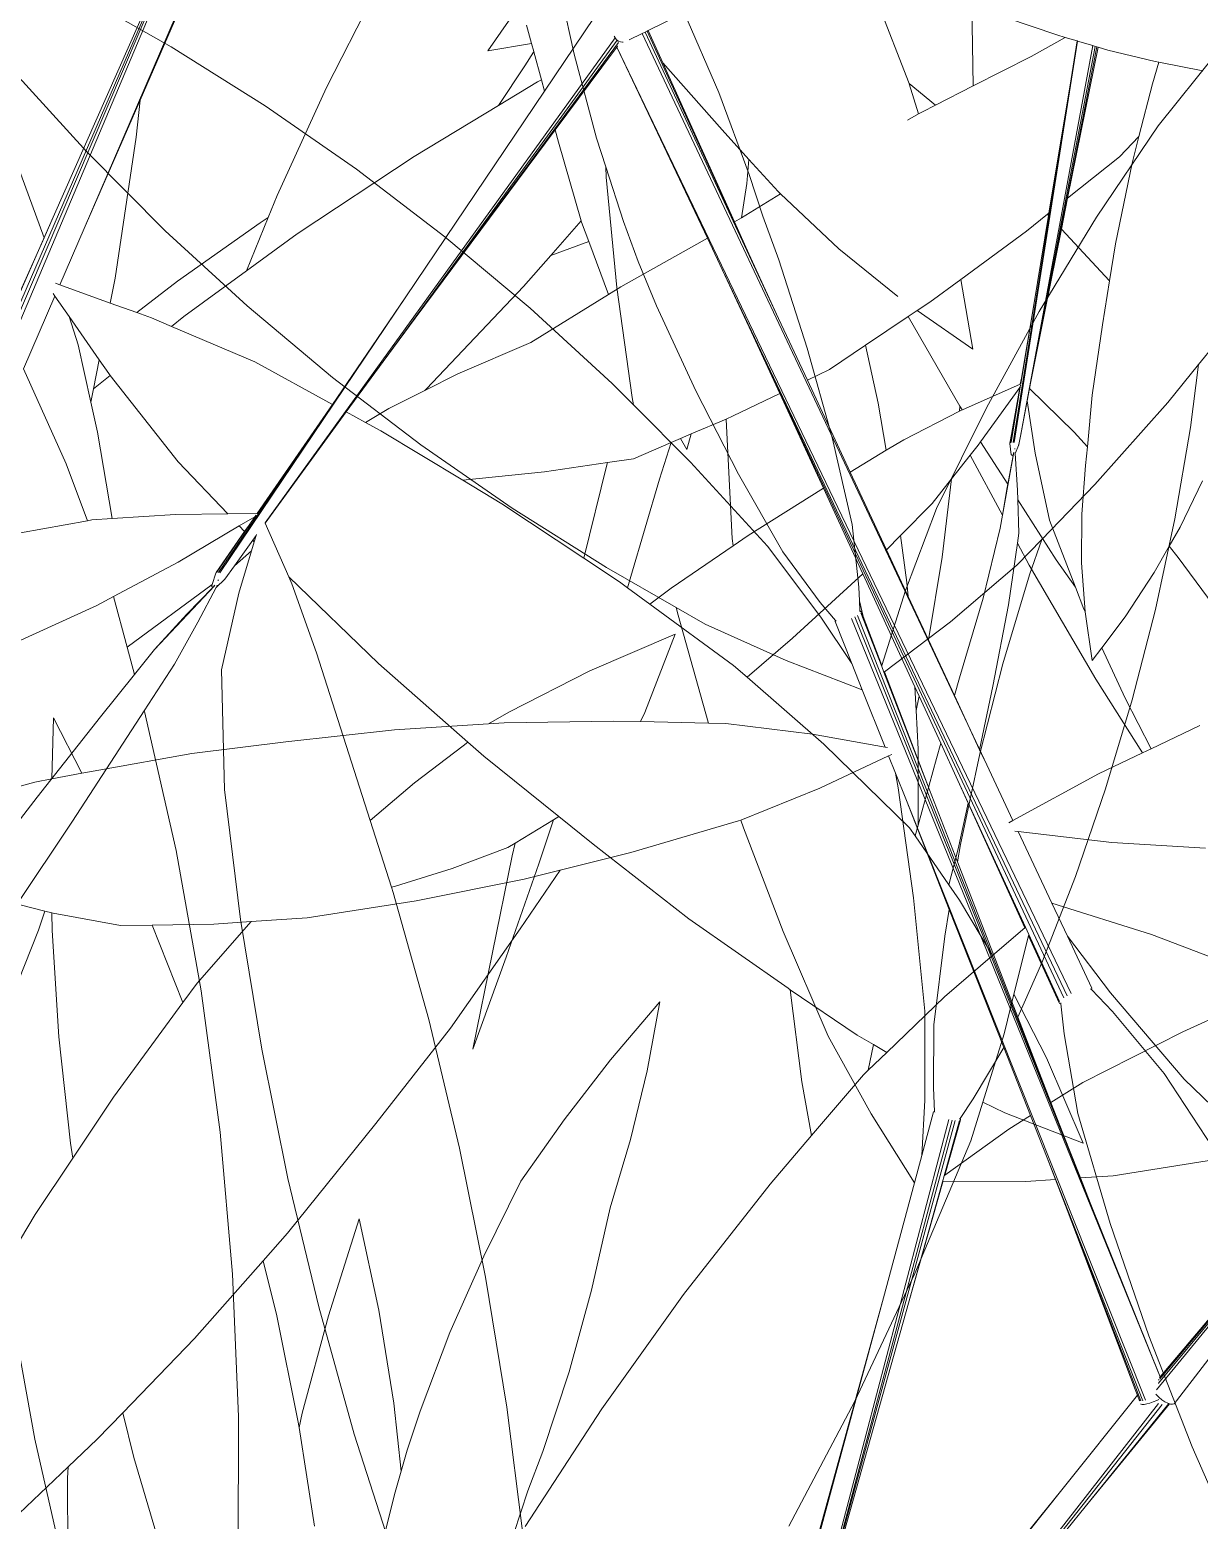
# Model space of a CAD drawing. Header units: millimetres. Extents: x 18 to 174501, y 22 to 24571.
# Drawn here: x 22195.8 to 22358.1, y 13238.7 to 13445.6 of the extents above; entities that cross this region are included whole.
import ezdxf

# ---------------------------------------------------------------- set-up
doc = ezdxf.new("R2010")
doc.units = ezdxf.units.MM
doc.header["$MEASUREMENT"] = 0
doc.layers.add('Edges', color=7, linetype='Continuous', lineweight=18)

# ---------------------------------------------------------------- blocks, each defined once
blk = doc.blocks.new('BAMBOOPLAN')
at = {"layer": 'Edges'}
for p, q in [((-1.2841, 12.5703), (-1.3467, 12.3961)), ((-1.3467, 12.3961), (-1.4028, 12.1847)), ((-2.5775, 12.3004), (-2.4877, 12.1529)), ((-2.3097, 12.303), (-2.1917, 12.1742)), ((-1.4028, 12.1847), (-1.4492, 11.9711)), ((-2.4877, 12.1529), (-2.3914, 12.0096)), ((-2.1917, 12.1742), (-2.0815, 12.0402)), ((-1.0751, 12.0874), (-1.1162, 11.9745)), ((-2.0815, 12.0402), (-2.0293, 11.9708)), ((-2.3914, 12.0096), (-2.3554, 11.9617)), ((-1.1162, 11.9745), (-1.1494, 11.8832)), ((-1.1162, 11.9745), (-1.0908, 11.8513)), ((-3.4647, 11.9458), (-3.2482, 11.9056)), ((-2.3554, 11.9617), (-2.3478, 11.9429)), ((-2.3554, 11.9617), (-2.287, 11.8708)), ((-2.0293, 11.9708), (-1.971, 11.8994)), ((-1.4492, 11.9711), (-1.4858, 11.7558)), ((-2.3478, 11.9429), (-2.2568, 11.7425)), ((-3.2482, 11.9056), (-3.0336, 11.8556)), ((-1.971, 11.8994), (-1.8604, 11.752)), ((-2.287, 11.8708), (-2.2332, 11.8054)), ((-1.1494, 11.8832), (-1.2329, 11.6828)), ((-3.0336, 11.8556), (-2.8212, 11.7958)), ((-1.0908, 11.8513), (-1.0609, 11.6698)), ((-2.2332, 11.8054), (-2.1702, 11.734)), ((-2.8212, 11.7958), (-2.6117, 11.7264)), ((-3.531, 11.7596), (-3.338, 11.6539)), ((-2.2568, 11.7425), (-2.1566, 11.5461)), ((-1.8604, 11.752), (-1.756, 11.6006)), ((-1.4858, 11.7558), (-1.514, 11.535)), ((-2.6117, 11.7264), (-2.4055, 11.6476)), ((-2.1702, 11.734), (-2.0416, 11.5999)), ((-1.2329, 11.6828), (-1.297, 11.545)), ((-3.338, 11.6539), (-3.14, 11.5569)), ((-1.0609, 11.6698), (-1.0385, 11.487)), ((-2.4055, 11.6476), (-2.2032, 11.5597)), ((-2.0416, 11.5999), (-1.9079, 11.4714)), ((-1.756, 11.6006), (-1.6621, 11.4502)), ((-3.14, 11.5569), (-2.9377, 11.4689)), ((-2.2032, 11.5597), (-2.1492, 11.5332)), ((-2.1566, 11.5461), (-2.1492, 11.5332)), ((-2.1492, 11.5332), (-2.0053, 11.4627)), ((-1.514, 11.535), (-1.5192, 11.3616)), ((-1.297, 11.545), (-1.3269, 11.4809)), ((-1.297, 11.545), (-1.297, 11.471)), ((-1.3269, 11.4809), (-1.4149, 11.3314)), ((-1.0385, 11.487), (-1.0234, 11.3032)), ((-2.9377, 11.4689), (-2.7316, 11.3901)), ((-2.0053, 11.4627), (-1.8066, 11.3549)), ((-1.9079, 11.4714), (-1.7745, 11.3546)), ((-1.6621, 11.4502), (-1.6088, 11.3371)), ((-1.297, 11.471), (-1.2894, 11.2868)), ((-2.7316, 11.3901), (-2.522, 11.3207)), ((-1.8066, 11.3549), (-1.6606, 11.2564)), ((-1.7745, 11.3546), (-1.6714, 11.2838)), ((-1.5192, 11.3616), (-1.515, 11.2054)), ((-1.6088, 11.3371), (-1.5989, 11.3121)), ((-1.4149, 11.3314), (-1.5062, 11.195)), ((-2.522, 11.3207), (-2.3097, 11.261)), ((-1.5989, 11.3121), (-1.5817, 11.2849)), ((-1.5989, 11.3121), (-1.5915, 11.2937)), ((-1.0234, 11.3032), (-1.0158, 11.119)), ((-1.6714, 11.2838), (-1.6311, 11.2596)), ((-0.5329, 10.0512), (-1.6024, 11.274)), ((-0.7768, 10.3326), (-1.5974, 11.2788)), ((-0.852, 10.4202), (-1.5932, 11.2834)), ((-1.5895, 11.2937), (-1.5915, 11.2937)), ((-1.5915, 11.2937), (-1.5908, 11.2919)), ((-1.5883, 11.2927), (-1.5895, 11.2937)), ((-1.5885, 11.2906), (-1.5149, 11.2036)), ((-1.5883, 11.2927), (-1.5817, 11.2849)), ((-1.5817, 11.2849), (-1.515, 11.2054)), ((-1.2894, 11.2868), (-1.2743, 11.103)), ((-2.3097, 11.261), (-2.095, 11.2109)), ((-1.6606, 11.2564), (-1.5731, 11.1898)), ((-1.6313, 11.2574), (-1.6311, 11.2596)), ((-1.6313, 11.2574), (-1.5731, 11.1898)), ((-1.6311, 11.2596), (-1.6296, 11.2588)), ((-2.095, 11.2109), (-1.9382, 11.1811)), ((-1.9382, 11.1811), (-1.9298, 11.1677)), ((-1.9382, 11.1811), (-1.873, 11.1687)), ((-1.5731, 11.1898), (-1.5363, 11.1472)), ((-1.515, 11.2054), (-1.5149, 11.2036)), ((-1.5149, 11.2036), (-1.5068, 11.1941)), ((-1.5062, 11.195), (-1.5068, 11.1941)), ((-1.5068, 11.1941), (-1.3454, 11.0032)), ((-1.5062, 11.195), (-1.3454, 11.0032)), ((-1.9298, 11.1677), (-1.8037, 10.9865)), ((-1.873, 11.1687), (-1.6976, 11.1526)), ((-1.6976, 11.1526), (-1.5363, 11.1472)), ((-1.5363, 11.1472), (-1.4564, 11.0545)), ((-1.923, 11.1304), (-2.0591, 11.0063)), ((-1.923, 11.1304), (-1.9293, 10.9638)), ((-1.0158, 11.119), (-1.0156, 10.9347)), ((-1.2743, 11.103), (-1.2518, 10.9202)), ((-1.7703, 10.9953), (-1.6007, 11.0319)), ((-1.6007, 11.0319), (-1.4564, 11.0545)), ((-1.5522, 10.9349), (-1.4441, 11.0402)), ((-1.4564, 11.0545), (-1.4515, 11.0553)), ((-1.4441, 11.0402), (-1.439, 11.0451)), ((-1.4441, 11.0402), (-1.42, 11.0123)), ((-2.0591, 11.0063), (-2.1846, 10.8766)), ((-1.42, 11.0123), (-1.4053, 10.9864)), ((-1.42, 11.0123), (-1.3819, 10.9681)), ((-1.3454, 11.0032), (-1.2462, 10.8861)), ((-1.9316, 10.9438), (-1.8026, 10.985)), ((-1.8037, 10.9865), (-1.8026, 10.985)), ((-1.8026, 10.985), (-1.7703, 10.9953)), ((-1.4053, 10.9864), (-1.3051, 10.7901)), ((-1.9824, 10.9275), (-1.9316, 10.9438)), ((-1.9293, 10.9638), (-1.9316, 10.9438)), ((-1.3819, 10.9681), (-1.2306, 10.7911)), ((-1.3819, 10.9681), (-0.5455, 9.9979)), ((-2.1863, 10.853), (-1.9824, 10.9275)), ((-1.6796, 10.8242), (-1.5522, 10.9349)), ((-1.2518, 10.9202), (-1.2462, 10.8861)), ((-1.0156, 10.9347), (-1.0229, 10.751)), ((-1.2462, 10.8861), (-1.0329, 10.634)), ((-0.2064, 10.9065), (-0.5314, 10.0245)), ((-2.1846, 10.8766), (-2.2147, 10.8411)), ((-2.2147, 10.8411), (-2.1863, 10.853)), ((-0.5552, 10.8634), (-0.7136, 10.7131)), ((-2.3868, 10.7692), (-2.2147, 10.8411)), ((-1.8646, 10.6921), (-1.6832, 10.8211)), ((-1.6832, 10.8211), (-1.6796, 10.8242)), ((-1.6796, 10.8242), (-1.6697, 10.8113)), ((-1.6697, 10.8113), (-1.5279, 10.6425)), ((-2.5834, 10.6763), (-2.3868, 10.7692)), ((-1.3051, 10.7901), (-1.2108, 10.5847)), ((-1.2306, 10.7911), (-1.222, 10.7387)), ((-1.2306, 10.7911), (-1.0394, 10.5675)), ((-1.222, 10.7387), (-1.1853, 10.5652)), ((-1.0229, 10.751), (-1.0329, 10.634)), ((-0.7136, 10.7131), (-0.8686, 10.5533)), ((-2.7518, 10.5937), (-2.5834, 10.6763)), ((-1.9858, 10.6133), (-1.8646, 10.6921)), ((-1.5279, 10.6425), (-1.3756, 10.4755)), ((-1.0329, 10.634), (-0.9152, 10.4949)), ((-0.315, 10.617), (-0.5317, 10.0385)), ((-2.9156, 10.5026), (-2.7518, 10.5937)), ((-2.0477, 10.573), (-1.9858, 10.6133)), ((-1.9858, 10.6133), (-2.023, 10.4771)), ((-1.2108, 10.5847), (-1.153, 10.4183)), ((-3.0343, 10.5714), (-2.9453, 10.4856)), ((-3.0343, 10.5714), (-2.998, 10.4555)), ((-2.2361, 10.4623), (-2.0477, 10.573)), ((-1.1853, 10.5652), (-1.1453, 10.4468)), ((-1.0394, 10.5675), (-1.0632, 10.4518)), ((-1.0394, 10.5675), (-0.9452, 10.4573)), ((-0.8686, 10.5533), (-0.9152, 10.4949)), ((-0.5323, 10.0474), (-0.3447, 10.539)), ((-0.5188, 10.0877), (-0.3447, 10.539)), ((-2.9453, 10.4856), (-2.9156, 10.5026)), ((-0.5551, 10.5029), (-0.7514, 10.3978)), ((-0.4869, 10.0167), (-0.3221, 10.511)), ((-2.998, 10.4555), (-2.9453, 10.4856)), ((-2.023, 10.4771), (-2.0892, 10.2461)), ((-1.3756, 10.4755), (-1.2449, 10.3575)), ((-0.9152, 10.4949), (-0.852, 10.4202)), ((-3.1343, 10.366), (-3.0276, 10.4385)), ((-3.0276, 10.4385), (-2.998, 10.4555)), ((-2.4295, 10.3602), (-2.2361, 10.4623)), ((-1.1453, 10.4468), (-1.1275, 10.4032)), ((-1.0632, 10.4518), (-1.0754, 10.4067)), ((-0.9452, 10.4573), (-0.9769, 10.4177)), ((-0.9452, 10.4573), (-0.8866, 10.3888)), ((-1.7134, 10.431), (-1.7683, 10.2902)), ((-1.7134, 10.431), (-1.6929, 10.2935)), ((-1.153, 10.4183), (-1.123, 10.3125)), ((-0.9769, 10.4177), (-1.0671, 10.2901)), ((-0.8113, 10.3728), (-0.852, 10.4202)), ((-1.1291, 10.4015), (-1.1275, 10.4032)), ((-1.1291, 10.4015), (-1.123, 10.3125)), ((-1.1275, 10.4032), (-1.1269, 10.4016)), ((-0.9804, 8.8667), (-1.0959, 10.3975)), ((-1, 9.1491), (-1.089, 10.3983)), ((-1.0077, 9.2642), (-1.0829, 10.3995)), ((-1.0754, 10.4067), (-1.0759, 10.4048)), ((-1.0738, 10.4055), (-1.0754, 10.4067)), ((-1.0749, 10.4025), (-1.0681, 10.2887)), ((-1.0734, 10.404), (-1.0738, 10.4055)), ((-1.0734, 10.404), (-1.0671, 10.2901)), ((-0.857, 10.3537), (-0.8866, 10.3888)), ((-0.8866, 10.3888), (-0.5501, 9.9953)), ((-0.7514, 10.3978), (-0.8113, 10.3728)), ((-2.5319, 10.3169), (-2.4295, 10.3602)), ((-1.2449, 10.3575), (-1.1191, 10.2564)), ((-0.857, 10.3537), (-0.9115, 10.331)), ((-0.8156, 10.3045), (-0.857, 10.3537)), ((-0.7768, 10.3326), (-0.8113, 10.3728)), ((-0.9115, 10.331), (-1.0664, 10.2766)), ((-0.5329, 10.0513), (-0.7768, 10.3326)), ((-2.6001, 10.2881), (-2.5319, 10.3169)), ((-2.5319, 10.3169), (-2.5932, 10.1665)), ((-1.7683, 10.2902), (-1.8166, 10.148)), ((-1.6929, 10.2935), (-1.6797, 10.154)), ((-1.123, 10.3125), (-1.1191, 10.2564)), ((-1.0671, 10.2901), (-1.0681, 10.2887)), ((-0.5538, 9.9938), (-0.8156, 10.3045)), ((-0.5715, 10.0119), (-0.8156, 10.3045)), ((-2.7154, 10.2464), (-2.6001, 10.2881)), ((-1.0681, 10.2887), (-1.0674, 10.2762)), ((-1.0664, 10.2766), (-1.0674, 10.2762)), ((-1.0674, 10.2762), (-1.0527, 10.0267)), ((-1.0664, 10.2766), (-1.0527, 10.0267)), ((-2.7745, 10.225), (-2.7154, 10.2464)), ((-2.7154, 10.2464), (-2.6073, 10.1212)), ((-2.0892, 10.2461), (-2.1673, 10.0187)), ((-1.1191, 10.2564), (-1.103, 10.0205)), ((-3.0463, 10.1929), (-2.9252, 10.2031)), ((-2.9252, 10.2031), (-2.9108, 10.2043)), ((-2.9252, 10.2031), (-2.9248, 10.1633)), ((-2.9108, 10.2043), (-2.9086, 10.2045)), ((-2.9108, 10.2043), (-2.8989, 10.1717)), ((-2.9086, 10.2045), (-2.7745, 10.225)), ((-2.8989, 10.1717), (-2.8175, 9.9763)), ((-2.9248, 10.1633), (-2.9312, 10.0162)), ((-2.5932, 10.1665), (-2.6073, 10.1212)), ((-1.8166, 10.148), (-1.8582, 10.005)), ((-1.6797, 10.154), (-1.6736, 10.0127)), ((-2.6073, 10.1212), (-2.6764, 9.8987)), ((-0.5329, 10.0513), (-0.5188, 10.0877)), ((-0.5329, 10.051), (-0.5188, 10.0877)), ((-1.0527, 10.0267), (-1.0077, 9.2642)), ((-0.534, 10.0504), (-0.533, 10.051)), ((-0.5336, 10.0505), (-0.5331, 10.0509)), ((-0.5336, 10.0493), (-0.5334, 10.0497)), ((-0.5336, 10.044), (-0.5329, 10.0456)), ((-0.5336, 10.0439), (-0.5336, 10.044)), ((-0.5333, 10.0502), (-0.533, 10.0509)), ((-0.5331, 10.0509), (-0.533, 10.0509)), ((-0.533, 10.051), (-0.5329, 10.051)), ((-0.533, 10.0509), (-0.5329, 10.051)), ((-0.5329, 10.0512), (-0.5329, 10.0513)), ((-0.5317, 10.0385), (-0.5319, 10.0381)), ((-2.1673, 10.0187), (-2.2618, 9.7565)), ((-1.8582, 10.005), (-1.8793, 9.8403)), ((-1.6736, 10.0127), (-1.6555, 9.8461)), ((-1.103, 10.0205), (-1.0542, 9.2598)), ((-1.103, 10.0205), (-1.0172, 8.7638)), ((-0.8351, 9.0781), (-0.5186, 10.0004)), ((-0.7985, 9.1823), (-0.5112, 10.0012)), ((-0.5636, 10.0024), (-0.6442, 9.7759)), ((-0.4977, 10.0069), (-0.5894, 9.7591)), ((-0.4995, 10.0069), (-0.5894, 9.7591)), ((-0.5636, 10.0024), (-0.5715, 10.0119)), ((-0.5562, 9.9937), (-0.5715, 10.0119)), ((-0.5572, 9.9948), (-0.5636, 10.0024)), ((-0.5572, 9.9948), (-0.5557, 9.9929)), ((-0.5406, 9.9921), (-0.5352, 9.9957)), ((-0.5352, 9.9957), (-0.5296, 10)), ((-0.53, 10.0163), (-0.5281, 10.0151)), ((-0.5296, 10), (-0.5241, 10.0047)), ((-0.5281, 10.0151), (-0.5259, 10.0141)), ((-0.5259, 10.0141), (-0.5217, 10.0121)), ((-0.5241, 10.0047), (-0.5208, 10.0079)), ((-0.5217, 10.0121), (-0.5148, 10.0096)), ((-0.5148, 10.0096), (-0.508, 10.0078)), ((-0.508, 10.0078), (-0.5016, 10.0069)), ((-0.5016, 10.0069), (-0.4995, 10.0069)), ((-0.4995, 10.0069), (-0.4977, 10.0069)), ((-0.4977, 10.0069), (-0.4962, 10.0069)), ((-0.4962, 10.0069), (-0.492, 10.0079)), ((-0.492, 10.0079), (-0.4894, 10.0097)), ((-0.4878, 10.0141), (-0.4894, 10.0097)), ((-0.4878, 10.0141), (-0.4869, 10.0167)), ((-2.8175, 9.9763), (-2.7271, 9.7846)), ((-0.5519, 9.9886), (-0.5513, 9.9879)), ((-0.5513, 9.9879), (-0.5489, 9.9881)), ((-0.5489, 9.9881), (-0.5452, 9.9895)), ((-0.5452, 9.9895), (-0.5406, 9.9921)), ((-2.6764, 9.8987), (-2.7132, 9.7582)), ((-1.6555, 9.8461), (-1.6442, 9.6786)), ((-2.1371, 9.8291), (-2.1319, 9.6277)), ((-2.1371, 9.8291), (-2.0409, 9.6707)), ((-1.8793, 9.8403), (-1.8931, 9.6749)), ((-2.7132, 9.7582), (-2.7473, 9.6276)), ((-2.7271, 9.7846), (-2.7132, 9.7582)), ((-0.6442, 9.7759), (-1.0134, 8.7399)), ((-0.6442, 9.7759), (-0.7825, 9.3954)), ((-0.5894, 9.7591), (-0.7044, 9.442)), ((-2.2618, 9.7565), (-2.2898, 9.6887)), ((-2.2898, 9.6887), (-2.368, 9.4989)), ((-2.2898, 9.6887), (-2.2286, 9.5946)), ((-2.0409, 9.6707), (-1.9526, 9.506)), ((-1.8931, 9.6749), (-1.898, 9.508)), ((-1.6442, 9.6786), (-1.642, 9.5117)), ((-2.7473, 9.6276), (-2.8058, 9.3538)), ((-2.1319, 9.6277), (-2.1179, 9.428)), ((-2.2286, 9.5946), (-2.1211, 9.4116)), ((-2.368, 9.4989), (-2.4548, 9.3129)), ((-1.9526, 9.506), (-1.8948, 9.3832)), ((-1.898, 9.508), (-1.897, 9.4266)), ((-1.642, 9.5117), (-1.6445, 9.4283)), ((-2.1211, 9.4116), (-2.1146, 9.3993)), ((-2.1179, 9.428), (-2.1146, 9.3993)), ((-1.897, 9.4266), (-1.8948, 9.3832)), ((-1.6445, 9.4283), (-1.6436, 9.3396)), ((-2.1146, 9.3993), (-2.022, 9.224)), ((-1.8948, 9.3832), (-1.8925, 9.3351)), ((-1.8925, 9.3351), (-1.8765, 9.1572)), ((-2.4548, 9.3129), (-2.4857, 9.2466)), ((-2.4548, 9.3129), (-2.4049, 9.2361)), ((-2.4857, 9.2466), (-2.5223, 9.176)), ((-2.4049, 9.2361), (-2.2814, 9.0637)), ((-2.5223, 9.176), (-2.6169, 8.9931)), ((-2.5223, 9.176), (-2.5159, 9.1545)), ((-2.5159, 9.1545), (-2.4231, 8.8879)), ((2.5111, -5.3102), (2.6311, -3.704)), ((2.5681, -3.7919), (2.4334, -5.7873)), ((2.5394, -4.1856), (2.4244, -5.7871)), ((4.2516, -4.3162), (4.227, -4.3172)), ((4.2522, -4.3161), (4.2516, -4.3162)), ((4.2516, -4.3162), (4.2648, -4.3913)), ((4.2839, -4.3149), (4.2522, -4.3161)), ((4.2522, -4.3161), (4.3936, -5.11)), ((4.2887, -4.3147), (4.2839, -4.3149)), ((4.4011, -5.0942), (4.2839, -4.3149)), ((4.2924, -4.3145), (4.2887, -4.3147)), ((4.3853, -4.9846), (4.2887, -4.3147)), ((4.2949, -4.3144), (4.2924, -4.3145)), ((4.3655, -4.8414), (4.2924, -4.3145)), ((4.3059, -4.3968), (4.2949, -4.3144)), ((4.2953, -4.3144), (4.2949, -4.3144)), ((4.3148, -4.3136), (4.2953, -4.3144)), ((4.2953, -4.3144), (4.3059, -4.3968)), ((4.4109, -4.3041), (4.3148, -4.3136)), ((4.4187, -4.3031), (4.4109, -4.3041)), ((4.5066, -4.2912), (4.4187, -4.3031)), ((4.4205, -4.3476), (4.4187, -4.3031)), ((2.5281, -4.3331), (2.4165, -5.7875)), ((2.5329, -5.0335), (2.5879, -4.336)), ((4.0857, -4.4678), (4.0307, -4.3167)), ((4.2093, -4.3179), (4.1039, -4.3186)), ((4.1751, -4.3749), (4.227, -4.3172)), ((4.227, -4.3172), (4.2093, -4.3179)), ((3.9642, -4.5049), (3.8524, -4.3725)), ((4.0857, -4.4678), (4.1751, -4.3749)), ((4.4294, -4.4556), (4.4205, -4.3476)), ((4.2648, -4.3913), (4.3913, -5.1106)), ((4.3102, -4.6574), (4.2648, -4.3913)), ((4.3354, -4.6173), (4.3059, -4.3968)), ((3.4406, -4.5742), (3.5886, -4.4246)), ((4.4058, -4.5059), (4.4294, -4.4556)), ((4.4339, -4.5099), (4.4294, -4.4556)), ((4.0277, -4.5281), (4.0857, -4.4678)), ((4.0277, -4.5281), (3.9642, -4.5049)), ((3.9647, -4.5055), (3.9642, -4.5049)), ((4.0016, -4.5557), (3.9647, -4.5055)), ((4.3354, -4.6173), (4.4058, -4.5059)), ((4.4546, -4.6716), (4.4339, -4.5099)), ((4.0016, -4.5557), (4.0075, -4.5491)), ((4.0075, -4.5491), (4.0277, -4.5281)), ((3.4311, -4.5837), (3.4357, -4.579)), ((3.4357, -4.579), (3.4389, -4.5758)), ((3.8714, -5.0297), (3.4357, -4.579)), ((3.4389, -4.5758), (3.4406, -4.5742)), ((3.4389, -4.5758), (3.774, -4.9275)), ((3.4406, -4.5742), (3.4891, -4.6256)), ((3.9848, -4.5747), (4.0016, -4.5557)), ((3.0415, -5.7454), (3.3831, -4.6092)), ((3.1531, -4.7162), (3.1849, -4.6034)), ((3.3309, -4.5849), (3.2855, -4.7549)), ((3.3808, -4.6068), (3.3831, -4.6092)), ((3.3831, -4.6092), (3.3832, -4.6093)), ((3.3832, -4.6093), (3.3871, -4.6119)), ((3.3871, -4.6119), (3.389, -4.6125)), ((3.4, -4.6129), (3.4013, -4.6122)), ((3.4108, -4.6042), (3.4311, -4.5837)), ((4.5506, -5.7323), (3.4311, -4.5837)), ((3.1578, -5.3666), (3.389, -4.6125)), ((3.3927, -4.6161), (3.1898, -5.2643)), ((3.393, -4.6237), (3.3773, -4.6732)), ((3.3925, -4.6256), (3.3773, -4.6732)), ((3.389, -4.6125), (3.3914, -4.6133)), ((3.3914, -4.6133), (3.3924, -4.6134)), ((3.3924, -4.6134), (3.3958, -4.6137)), ((3.3925, -4.6255), (4.8566, -6.1065)), ((3.3925, -4.6255), (3.3925, -4.6256)), ((3.3925, -4.6256), (3.6864, -4.9254)), ((3.3928, -4.6161), (3.3927, -4.6161)), ((3.3932, -4.6229), (3.393, -4.6237)), ((3.3958, -4.6137), (3.4, -4.6129)), ((3.6433, -4.7126), (3.4891, -4.6256)), ((3.4891, -4.6256), (3.7266, -4.8773)), ((4.3438, -4.6794), (4.3354, -4.6173)), ((2.8746, -4.889), (2.9069, -4.655)), ((3.2301, -4.6739), (3.209, -4.643)), ((4.2798, -4.7055), (4.3082, -4.6605)), ((4.3082, -4.6605), (4.3102, -4.6574)), ((4.311, -4.662), (4.3082, -4.6605)), ((4.311, -4.662), (4.3102, -4.6574)), ((4.3411, -4.8388), (4.311, -4.662)), ((3.1531, -4.7162), (3.2301, -4.6739)), ((3.2396, -4.6877), (3.2301, -4.6739)), ((3.2324, -4.7201), (3.2394, -4.6888)), ((3.2394, -4.6888), (3.2396, -4.6877)), ((3.2394, -4.6888), (3.2399, -4.6882)), ((3.2399, -4.6882), (3.2396, -4.6877)), ((3.2726, -4.7359), (3.2399, -4.6882)), ((3.3773, -4.6732), (3.3305, -4.8207)), ((4.4675, -4.7452), (4.3438, -4.6794)), ((4.3655, -4.8414), (4.3438, -4.6794)), ((4.4675, -4.7452), (4.4546, -4.6716)), ((3.2082, -4.8118), (3.2324, -4.7201)), ((3.7128, -4.7507), (3.6433, -4.7126)), ((4.1876, -4.8387), (4.2798, -4.7055)), ((3.2855, -4.7549), (3.1587, -5.2303)), ((3.2082, -4.8118), (3.2662, -4.7422)), ((3.2662, -4.7422), (3.2726, -4.7359)), ((3.2855, -4.7549), (3.2726, -4.7359)), ((3.7244, -4.7973), (3.7128, -4.7507)), ((3.7884, -4.7921), (3.7128, -4.7507)), ((4.4827, -4.8322), (4.4675, -4.7452)), ((3.0835, -4.9615), (3.2082, -4.8118)), ((3.7365, -4.8652), (3.7244, -4.7973)), ((3.7365, -4.8652), (3.7941, -4.7947)), ((3.7941, -4.7947), (3.7884, -4.7921)), ((3.9391, -4.8603), (3.7941, -4.7947)), ((2.4461, -5.3089), (2.4861, -4.833)), ((3.3305, -4.8207), (3.1898, -5.2643)), ((3.3446, -4.8413), (3.3305, -4.8207)), ((3.4382, -4.9745), (3.3446, -4.8413)), ((4.1445, -4.9011), (4.1876, -4.8387)), ((4.2555, -4.9617), (4.1876, -4.8387)), ((4.3653, -4.9849), (4.3411, -4.8388)), ((4.3678, -4.9957), (4.3411, -4.8388)), ((4.3853, -4.9846), (4.3655, -4.8414)), ((4.5089, -4.9704), (4.4827, -4.8322)), ((3.7266, -4.8773), (3.7365, -4.8652)), ((3.7266, -4.8773), (3.774, -4.9275)), ((4.0806, -4.9116), (3.9391, -4.8603)), ((2.852, -5.1236), (2.8746, -4.889)), ((4.126, -4.9255), (4.1445, -4.9011)), ((3.5551, -5.0725), (3.6864, -4.9254)), ((3.6864, -4.9254), (3.7266, -4.9665)), ((3.774, -4.9275), (3.8714, -5.0297)), ((4.1132, -4.9425), (4.126, -4.9255)), ((4.2555, -4.9617), (4.126, -4.9255)), ((2.9142, -5.1824), (3.0835, -4.9615)), ((3.7266, -4.9665), (4.8506, -6.1131)), ((3.7266, -4.9665), (3.8297, -5.0727)), ((4.0518, -5.0238), (4.1132, -4.9425)), ((4.2682, -5.077), (4.1132, -4.9425)), ((3.4038, -5.0591), (3.4382, -4.9745)), ((3.4397, -4.9767), (3.4382, -4.9745)), ((3.4657, -5.0082), (3.4397, -4.9767)), ((4.2752, -5.0819), (4.3671, -4.9964)), ((4.3671, -4.9964), (4.3653, -4.9849)), ((4.3672, -4.9963), (4.3653, -4.9849)), ((4.3671, -4.9964), (4.3672, -4.9963)), ((4.3672, -4.9963), (4.3678, -4.9957)), ((4.3678, -4.9957), (4.3681, -4.9955)), ((4.3873, -4.9986), (4.3853, -4.9846)), ((4.5334, -5.0705), (4.5089, -4.9704)), ((3.4038, -5.0591), (3.4657, -5.0082)), ((3.5369, -5.0948), (3.4657, -5.0082)), ((4.0001, -5.0922), (4.0518, -5.0238)), ((4.1129, -5.1244), (4.0518, -5.0238)), ((4.33, -5.1305), (4.3682, -5.0032)), ((4.3682, -5.0032), (4.3683, -5.003)), ((4.3831, -5.0964), (4.3682, -5.0032)), ((4.3688, -5.0014), (4.3683, -4.9985)), ((4.3683, -5.003), (4.3688, -5.0014)), ((4.3865, -5.113), (4.3683, -5.003)), ((4.3877, -5.1121), (4.3688, -5.0014)), ((4.4989, -5.0516), (4.3873, -4.9986)), ((4.3909, -5.0231), (4.3873, -4.9986)), ((4.4398, -5.1165), (4.3909, -5.0231)), ((4.4011, -5.0942), (4.3909, -5.0231)), ((2.5111, -5.3102), (2.5329, -5.0335)), ((2.5498, -5.1054), (2.5329, -5.0335)), ((3.9653, -5.1268), (3.8714, -5.0297)), ((4.5334, -5.0705), (4.4989, -5.0516)), ((3.3729, -5.1351), (3.4038, -5.0591)), ((3.5369, -5.0948), (3.5551, -5.0725)), ((3.8297, -5.0727), (4.8457, -6.1193)), ((3.9223, -5.1695), (3.8297, -5.0727)), ((4.2707, -5.0866), (4.2682, -5.077)), ((4.2746, -5.0826), (4.2682, -5.077)), ((4.2707, -5.0866), (4.2746, -5.0826)), ((4.2746, -5.0826), (4.2752, -5.0819)), ((4.5423, -5.107), (4.5334, -5.0705)), ((4.7592, -5.1612), (4.7711, -5.0601)), ((2.6016, -5.3836), (2.5498, -5.1054)), ((3.4227, -5.2351), (3.5369, -5.0948)), ((3.9653, -5.1268), (4.0001, -5.0922)), ((4.1849, -5.176), (4.2707, -5.0866)), ((4.3859, -5.1145), (4.3831, -5.0964)), ((4.3859, -5.1138), (4.3831, -5.0964)), ((4.3859, -5.1145), (4.3959, -5.1347)), ((4.4036, -5.1107), (4.4011, -5.0942)), ((4.4036, -5.1114), (4.4026, -5.1302)), ((4.4029, -5.1117), (4.403, -5.1123)), ((4.4035, -5.1106), (4.4036, -5.1112)), ((4.4036, -5.1112), (4.4036, -5.1107)), ((4.4036, -5.1114), (4.4036, -5.1112)), ((4.5664, -5.2007), (4.5423, -5.107)), ((2.8494, -5.1706), (2.852, -5.1236)), ((3.2569, -5.3899), (3.3729, -5.1351)), ((4.105, -5.2714), (3.9653, -5.1268)), ((4.1587, -5.2072), (4.1129, -5.1244)), ((4.3193, -5.1622), (4.3276, -5.1385)), ((4.3276, -5.1385), (4.33, -5.1305)), ((4.4082, -5.1923), (4.33, -5.1305)), ((4.3959, -5.1347), (4.3962, -5.1348)), ((4.3962, -5.1348), (4.3967, -5.135)), ((4.3967, -5.135), (4.3974, -5.135)), ((4.3974, -5.135), (4.3982, -5.135)), ((4.3982, -5.135), (4.399, -5.135)), ((4.3992, -5.1221), (4.3987, -5.1209)), ((4.4225, -5.28), (4.399, -5.128)), ((4.399, -5.135), (4.3999, -5.1348)), ((4.3999, -5.1348), (4.3991, -5.129)), ((4.3999, -5.1348), (4.3999, -5.1348)), ((4.4082, -5.1923), (4.3999, -5.1348)), ((4.4023, -5.1295), (4.4022, -5.1293)), ((4.4025, -5.1301), (4.4025, -5.13)), ((4.4026, -5.1302), (4.4025, -5.1301)), ((4.4306, -5.1973), (4.4026, -5.1302)), ((4.5101, -5.2326), (4.4398, -5.1165)), ((2.8378, -5.186), (2.8494, -5.1706)), ((2.843, -5.2846), (2.8494, -5.1706)), ((3.8493, -5.2421), (3.9223, -5.1695)), ((4.0653, -5.3189), (3.9223, -5.1695)), ((4.2996, -5.2184), (4.3193, -5.1622)), ((4.4182, -5.2538), (4.3193, -5.1622)), ((4.7512, -5.2042), (4.7592, -5.1612)), ((2.4422, -5.3539), (2.3172, -5.2003)), ((2.7206, -5.3487), (2.8378, -5.186)), ((2.843, -5.2846), (2.9142, -5.1824)), ((4.1587, -5.2072), (4.1849, -5.176)), ((4.4092, -5.1989), (4.4082, -5.1923)), ((4.4182, -5.2538), (4.4092, -5.1989)), ((4.4374, -5.2154), (4.4306, -5.1973)), ((4.5976, -5.2923), (4.5664, -5.2007)), ((3.1587, -5.2303), (2.9885, -5.8683)), ((3.1587, -5.2303), (3.1274, -5.3458)), ((4.105, -5.2714), (4.1587, -5.2072)), ((4.2789, -5.2774), (4.2996, -5.2184)), ((4.3327, -5.3718), (4.2996, -5.2184)), ((4.5482, -5.3031), (4.4374, -5.2154)), ((4.4608, -5.2772), (4.4374, -5.2154)), ((4.6017, -5.3416), (4.5101, -5.2326)), ((4.7402, -5.2631), (4.7512, -5.2042)), ((4.7752, -5.2198), (4.7512, -5.2042)), ((4.9372, -5.3308), (4.7752, -5.2198)), ((3.3062, -5.3411), (3.4227, -5.2351)), ((3.7824, -5.3029), (3.838, -5.2524)), ((3.838, -5.2524), (3.8493, -5.2421)), ((3.8384, -5.2534), (3.838, -5.2524)), ((3.9271, -5.4723), (3.8384, -5.2534)), ((4.4225, -5.28), (4.4182, -5.2538)), ((2.755, -5.4111), (2.843, -5.2846)), ((3.1898, -5.2643), (3.1578, -5.3666)), ((4.2235, -5.394), (4.105, -5.2714)), ((4.2407, -5.3578), (4.2789, -5.2774)), ((4.4361, -5.4217), (4.4225, -5.28)), ((4.4646, -5.2967), (4.4608, -5.2772)), ((4.6358, -5.3814), (4.5976, -5.2923)), ((4.7141, -5.3654), (4.7402, -5.2631)), ((2.4193, -5.6282), (2.4461, -5.3089)), ((2.4422, -5.3539), (2.4461, -5.3089)), ((2.5021, -5.4318), (2.5111, -5.3102)), ((3.7502, -5.3322), (3.7653, -5.3184)), ((3.7653, -5.3184), (3.7824, -5.3029)), ((3.784, -5.3351), (3.7653, -5.3184)), ((3.784, -5.3351), (3.7824, -5.3029)), ((3.9547, -5.4567), (4.0653, -5.3189)), ((4.1947, -5.4542), (4.0653, -5.3189)), ((4.5006, -5.3301), (4.4646, -5.2967)), ((4.488, -5.4179), (4.4646, -5.2967)), ((4.6017, -5.3416), (4.5482, -5.3031)), ((2.6643, -5.4341), (2.7206, -5.3487)), ((3.1274, -5.3458), (2.986, -5.8682)), ((3.0904, -5.4796), (3.1274, -5.3458)), ((3.2548, -5.3939), (3.3062, -5.3411)), ((3.6904, -5.3866), (3.7502, -5.3322)), ((3.7521, -5.4081), (3.7502, -5.3322)), ((4.6993, -5.5008), (4.5006, -5.3301)), ((4.6318, -5.3774), (4.6017, -5.3416)), ((2.4179, -5.6285), (2.4422, -5.3539)), ((3.1215, -5.4849), (3.1578, -5.3666)), ((4.2235, -5.394), (4.2407, -5.3578)), ((4.2829, -5.442), (4.2407, -5.3578)), ((4.3604, -5.5356), (4.3327, -5.3718)), ((4.636, -5.3818), (4.6318, -5.3774)), ((4.6905, -5.4384), (4.7141, -5.3654)), ((2.6086, -5.4333), (2.6016, -5.3836)), ((3.1991, -5.4511), (3.2548, -5.3939)), ((3.2548, -5.3939), (3.2569, -5.3899)), ((3.5318, -5.4688), (3.6442, -5.4105)), ((3.6441, -5.4157), (3.6442, -5.4105)), ((3.6442, -5.4105), (3.6904, -5.3866)), ((3.7615, -5.609), (3.7521, -5.4081)), ((4.2945, -5.4674), (4.2235, -5.394)), ((4.636, -5.3818), (4.6358, -5.3814)), ((4.6809, -5.4679), (4.636, -5.3818)), ((2.5021, -5.4318), (2.4931, -5.4317)), ((2.6086, -5.4333), (2.5021, -5.4318)), ((2.6643, -5.4341), (2.6086, -5.4333)), ((2.6955, -5.4345), (2.6643, -5.4341)), ((2.7383, -5.4375), (2.6955, -5.4345)), ((2.7383, -5.4375), (2.755, -5.4111)), ((2.9174, -5.4503), (2.7383, -5.4375)), ((3.6615, -5.6053), (3.6441, -5.4157)), ((4.4431, -5.587), (4.4361, -5.4217)), ((4.511, -5.5804), (4.488, -5.4179)), ((4.6809, -5.4679), (4.6905, -5.4384)), ((4.767, -5.5178), (4.6905, -5.4384)), ((2.4886, -5.6125), (2.5003, -5.4561)), ((2.5003, -5.4561), (2.4951, -5.4523)), ((2.5401, -5.4852), (2.5003, -5.4561)), ((3.0904, -5.4796), (2.9174, -5.4503)), ((3.164, -5.4921), (3.1991, -5.4511)), ((3.3839, -5.5373), (3.5318, -5.4688)), ((3.9332, -5.4857), (3.9547, -5.4567)), ((4.1048, -5.6204), (4.1947, -5.4542)), ((4.3653, -5.6325), (4.1947, -5.4542)), ((4.2945, -5.4674), (4.2829, -5.442)), ((4.3604, -5.5356), (4.2945, -5.4674)), ((2.575, -5.5323), (2.5401, -5.4852)), ((2.6244, -5.5468), (2.5401, -5.4852)), ((3.0201, -5.7331), (3.0904, -5.4796)), ((3.0416, -5.7456), (3.1215, -5.4849)), ((3.164, -5.4921), (3.1215, -5.4849)), ((3.1988, -5.498), (3.164, -5.4921)), ((3.3839, -5.5373), (3.1988, -5.498)), ((3.8445, -5.6051), (3.9332, -5.4857)), ((3.9332, -5.4857), (3.9271, -5.4723)), ((4.8349, -5.6088), (4.6993, -5.5008)), ((4.8484, -5.5956), (4.767, -5.5178)), ((4.9246, -5.5207), (4.8484, -5.5956)), ((2.6364, -5.6319), (2.575, -5.5323)), ((2.6326, -5.605), (2.6244, -5.5468)), ((2.6514, -5.5665), (2.6244, -5.5468)), ((3.4727, -5.5561), (3.3839, -5.5373)), ((3.6615, -5.6053), (3.4727, -5.5561)), ((4.4451, -5.6231), (4.3604, -5.5356)), ((2.6326, -5.605), (2.6553, -5.569)), ((2.6553, -5.569), (2.6514, -5.5665)), ((2.8383, -5.6871), (2.6553, -5.569)), ((4.4451, -5.6231), (4.4431, -5.587)), ((4.5275, -5.7084), (4.511, -5.5804)), ((2.6297, -5.7637), (2.4886, -5.6125)), ((2.6364, -5.6319), (2.6326, -5.605)), ((3.7439, -5.6268), (3.6615, -5.6053)), ((3.7623, -5.6325), (3.7615, -5.609)), ((3.8146, -5.6487), (3.8445, -5.6051)), ((4.8349, -5.6088), (4.7659, -5.6765)), ((4.8484, -5.5956), (4.8349, -5.6088)), ((2.6683, -5.6838), (2.6364, -5.6319)), ((3.7623, -5.6325), (3.7439, -5.6268)), ((3.8146, -5.6487), (3.7623, -5.6325)), ((4.0445, -5.7231), (4.1048, -5.6204)), ((4.3829, -5.6758), (4.3653, -5.6325)), ((4.3792, -5.6471), (4.3653, -5.6325)), ((4.5275, -5.7084), (4.4451, -5.6231)), ((4.0117, -5.7098), (3.8146, -5.6487)), ((4.3797, -5.65), (4.3792, -5.6471)), ((4.4504, -5.7215), (4.3792, -5.6471)), ((4.3829, -5.6758), (4.3797, -5.65)), ((4.4118, -5.747), (4.3829, -5.6758)), ((4.7659, -5.6765), (4.6358, -5.8197)), ((2.7514, -5.8363), (2.6683, -5.6838)), ((2.9652, -5.7527), (2.8383, -5.6871)), ((2.9652, -5.7527), (3.0201, -5.7331)), ((3.0201, -5.7331), (3.0204, -5.733)), ((4.0445, -5.7231), (4.0117, -5.7098)), ((4.2316, -5.7991), (4.0445, -5.7231)), ((4.4521, -5.7529), (4.4504, -5.7215)), ((4.5066, -5.7802), (4.4504, -5.7215)), ((4.5506, -5.7323), (4.5275, -5.7084)), ((4.6358, -5.8197), (4.5506, -5.7323)), ((2.7066, -5.8562), (2.6297, -5.7637)), ((2.8674, -5.7875), (2.9652, -5.7527)), ((2.9824, -5.8692), (3.0126, -5.7601)), ((2.9946, -5.7679), (3.0181, -5.7403)), ((3.0084, -5.775), (3.0126, -5.7601)), ((3.0126, -5.7601), (3.0181, -5.7403)), ((3.0181, -5.7403), (3.0192, -5.7365)), ((3.0415, -5.7454), (3.0408, -5.7446)), ((3.0416, -5.7456), (3.0415, -5.7454)), ((3.1205, -5.8314), (3.0416, -5.7456)), ((4.4611, -5.8899), (4.4118, -5.747)), ((4.4611, -5.8899), (4.4521, -5.7529)), ((5.0147, -5.7467), (4.8356, -5.7969)), ((2.7514, -5.8363), (2.8674, -5.7875)), ((2.9034, -5.8752), (2.9946, -5.7679)), ((2.9814, -5.8702), (3.0084, -5.775)), ((3.0084, -5.775), (2.9946, -5.7679)), ((3.0113, -5.846), (3.0294, -5.7858)), ((3.0294, -5.7858), (3.0326, -5.7751)), ((3.0331, -5.7878), (3.0294, -5.7858)), ((3.0326, -5.7751), (3.0325, -5.7728)), ((3.0331, -5.7878), (3.0326, -5.7751)), ((3.0339, -5.8064), (3.0331, -5.7878)), ((4.5405, -5.816), (4.5066, -5.7802)), ((4.7281, -6.0118), (4.5066, -5.7802)), ((3.0113, -5.846), (3.0339, -5.8064)), ((3.0375, -5.8944), (3.0339, -5.8064)), ((4.4468, -5.9002), (4.2316, -5.7991)), ((4.5513, -5.908), (4.5405, -5.816)), ((4.7275, -6.013), (4.5405, -5.816)), ((4.6358, -5.8197), (4.6297, -5.8264)), ((4.8356, -5.7969), (4.6528, -5.8371)), ((2.7066, -5.8562), (2.7142, -5.852)), ((2.7142, -5.852), (2.7514, -5.8363)), ((3.0019, -5.8772), (3.0113, -5.846)), ((3.3443, -5.9356), (3.1205, -5.8314)), ((3.1307, -5.8425), (3.1205, -5.8314)), ((3.2219, -5.956), (3.1307, -5.8425)), ((4.6528, -5.8371), (4.6465, -5.8385)), ((4.7622, -5.9494), (4.6528, -5.8371)), ((2.5276, -5.9562), (2.7066, -5.8562)), ((2.8043, -5.9818), (2.9034, -5.8752)), ((2.9814, -5.8702), (2.9812, -5.8715)), ((2.9812, -5.8715), (2.9818, -5.8951)), ((2.9896, -5.8837), (2.9902, -5.8829)), ((2.9902, -5.8829), (2.9906, -5.8823)), ((3.0019, -5.8772), (2.9909, -5.898)), ((3.001, -5.8782), (3.001, -5.8781)), ((2.8626, -6.0677), (2.9818, -5.8951)), ((2.9157, -6.0546), (2.9871, -5.8958)), ((2.9533, -5.9674), (2.9846, -5.9004)), ((2.9794, -5.9753), (2.9909, -5.898)), ((2.9818, -5.8951), (2.9819, -5.895)), ((2.9818, -5.8951), (2.9818, -5.8983)), ((2.9818, -5.8951), (2.9818, -5.8951)), ((2.9818, -5.8983), (2.982, -5.8987)), ((2.982, -5.8987), (2.9825, -5.8992)), ((2.9825, -5.8992), (2.9832, -5.8997)), ((2.9832, -5.8997), (2.984, -5.9001)), ((2.984, -5.9001), (2.9846, -5.9004)), ((2.9846, -5.9004), (2.9874, -5.8945)), ((2.9909, -5.898), (2.9912, -5.8959)), ((2.9915, -5.8944), (2.9916, -5.8932)), ((3.0546, -6.0491), (3.0375, -5.8944)), ((4.4626, -5.9118), (4.4468, -5.9002)), ((4.4626, -5.9118), (4.4611, -5.8899)), ((4.5575, -5.9817), (4.4626, -5.9118)), ((4.5575, -5.9817), (4.5513, -5.908)), ((3.5631, -6.0256), (3.3443, -5.9356)), ((2.9157, -6.0546), (2.9533, -5.9674)), ((3.2219, -5.956), (3.4305, -6.2356)), ((4.969, -5.9438), (4.7622, -5.9494)), ((4.8125, -6.0011), (4.7622, -5.9494)), ((5.1947, -5.9507), (4.969, -5.9438)), ((2.7788, -6.0092), (2.8043, -5.9818)), ((2.8626, -6.0677), (2.8043, -5.9818)), ((2.9625, -6.0687), (2.9794, -5.9753)), ((4.587, -6.0033), (4.5575, -5.9817)), ((4.9298, -6.0795), (4.8125, -6.0011)), ((4.8924, -6.083), (4.8125, -6.0011)), ((2.6064, -6.1736), (2.7788, -6.0092)), ((3.5569, -6.0354), (3.5631, -6.0256)), ((3.602, -6.0415), (3.5631, -6.0256)), ((4.6848, -6.0861), (4.587, -6.0033)), ((4.6848, -6.0861), (4.7275, -6.013)), ((4.7275, -6.013), (4.7281, -6.0118)), ((4.7392, -6.0234), (4.7281, -6.0118)), ((4.7394, -6.0256), (4.7392, -6.0234)), ((4.8402, -6.1289), (4.7392, -6.0234)), ((4.8401, -6.1317), (4.7394, -6.0256)), ((4.7499, -6.1445), (4.7394, -6.0256)), ((2.8944, -6.1144), (2.9157, -6.0546)), ((3.1372, -6.2717), (3.0546, -6.0491)), ((3.4894, -6.1362), (3.5569, -6.0354)), ((3.7818, -6.1061), (3.602, -6.0415)), ((2.8944, -6.1144), (2.8626, -6.0677)), ((2.9361, -6.1757), (2.9625, -6.0687)), ((4.6213, -6.1947), (4.6848, -6.0861)), ((4.8923, -6.0859), (4.8903, -6.0849)), ((4.8924, -6.083), (4.8923, -6.0859)), ((4.9458, -6.1137), (4.8923, -6.0859)), ((5.1243, -6.1941), (4.9298, -6.0795)), ((2.8581, -6.2158), (2.8944, -6.1144)), ((3.717, -6.1842), (3.7739, -6.1156)), ((3.7739, -6.1156), (3.7818, -6.1061)), ((3.7748, -6.2074), (3.7739, -6.1156)), ((3.8643, -6.1358), (3.7818, -6.1061)), ((5.0832, -6.1962), (4.9458, -6.1137)), ((3.4305, -6.2356), (3.4894, -6.1362)), ((4.0918, -6.2137), (3.8643, -6.1358)), ((4.852, -6.2431), (4.7499, -6.1445)), ((4.7571, -6.2251), (4.7499, -6.1445)), ((4.8401, -6.1317), (4.8417, -6.1327)), ((4.8417, -6.1327), (4.8443, -6.1326)), ((4.8443, -6.1326), (4.8432, -6.1303)), ((4.8698, -6.1868), (4.8443, -6.1326)), ((2.8732, -6.4293), (2.9361, -6.1757)), ((2.9369, -6.177), (2.9361, -6.1757)), ((3.086, -6.4171), (2.9369, -6.177)), ((3.6155, -6.2723), (3.7065, -6.1969)), ((3.7065, -6.1969), (3.717, -6.1842)), ((3.7195, -6.2097), (3.717, -6.1842)), ((3.7742, -6.4038), (3.7748, -6.2074)), ((4.5493, -6.336), (4.6213, -6.1947)), ((4.9469, -6.3274), (4.8698, -6.1868)), ((5.2631, -6.3353), (5.0832, -6.1962)), ((5.3612, -6.3045), (5.1243, -6.1941)), ((2.791, -6.4072), (2.8581, -6.2158)), ((3.5135, -6.3465), (3.4305, -6.2356)), ((3.7195, -6.2097), (3.7711, -6.5978)), ((4.3228, -6.2797), (4.0918, -6.2137)), ((4.7615, -6.3675), (4.7571, -6.2251)), ((4.9762, -6.3791), (4.852, -6.2431)), ((3.2518, -6.5049), (3.1372, -6.2717)), ((3.5203, -6.3421), (3.6155, -6.2723)), ((4.3279, -6.2811), (4.3228, -6.2797)), ((4.4094, -6.4463), (4.3279, -6.2811)), ((4.4825, -6.3232), (4.3279, -6.2811)), ((4.5191, -6.3302), (4.4825, -6.3232)), ((3.5135, -6.3465), (3.5203, -6.3421)), ((3.5202, -6.3555), (3.5135, -6.3465)), ((3.6692, -6.571), (3.5202, -6.3555)), ((4.526, -6.3816), (4.5191, -6.3302)), ((4.5493, -6.336), (4.5191, -6.3302)), ((4.526, -6.3816), (4.5493, -6.336)), ((5.0788, -6.5125), (4.9469, -6.3274)), ((4.5203, -6.3929), (4.526, -6.3816)), ((4.8096, -6.3729), (4.7615, -6.3675)), ((4.7639, -6.4474), (4.7615, -6.3675)), ((4.9762, -6.3791), (4.8096, -6.3729)), ((2.726, -6.6004), (2.791, -6.4072)), ((3.7711, -6.5978), (3.7742, -6.4038)), ((4.4622, -6.5406), (4.5203, -6.3929)), ((2.8223, -6.6241), (2.8732, -6.4293)), ((3.2241, -6.6639), (3.086, -6.4171)), ((4.4622, -6.5406), (4.4094, -6.4463)), ((4.7452, -6.7323), (4.7639, -6.4474)), ((3.3755, -6.7345), (3.2518, -6.5049)), ((5.2242, -6.6981), (5.0788, -6.5125)), ((4.4158, -6.6585), (4.4622, -6.5406)), ((3.8102, -6.7918), (3.6692, -6.571)), ((3.351, -6.9168), (3.2241, -6.6639)), ((4.3247, -6.9216), (4.4158, -6.6585)), ((5.3773, -6.878), (5.2242, -6.6981)), ((3.508, -6.96), (3.3755, -6.7345)), ((4.7152, -7.0107), (4.7452, -6.7323)), ((3.9427, -7.0173), (3.8102, -6.7918)), ((5.4575, -6.9648), (5.3773, -6.878)), ((3.4664, -7.1752), (3.351, -6.9168)), ((4.2455, -7.1887), (4.3247, -6.9216)), ((3.649, -7.1808), (3.508, -6.96)), ((4.0664, -7.247), (3.9427, -7.0173)), ((4.6725, -7.2876), (4.7152, -7.0107)), ((3.5698, -7.4384), (3.4664, -7.1752)), ((3.798, -7.3963), (3.649, -7.1808)), ((4.1784, -7.4593), (4.2455, -7.1887)), ((4.176, -7.4699), (4.0664, -7.247)), ((3.2024, -7.6125), (3.0643, -7.3657)), ((3.9548, -7.6061), (3.798, -7.3963)), ((3.6612, -7.7059), (3.5698, -7.4384)), ((3.3515, -7.8525), (3.2024, -7.6125))]:
    blk.add_line(p, q, dxfattribs=at)

msp = doc.modelspace()

# ---------------------------------------------------------------- block references
at = {"xscale": 69.97983938875464, "yscale": 69.97983938875464, "zscale": 69.97983938875464, "rotation": 340.9588725647666}
for p in [(22158.48, 13826.65), (22158.48, 12581.53)]:
    msp.add_blockref('BAMBOOPLAN', p, dxfattribs=at)

doc.saveas('drawing.dxf')
